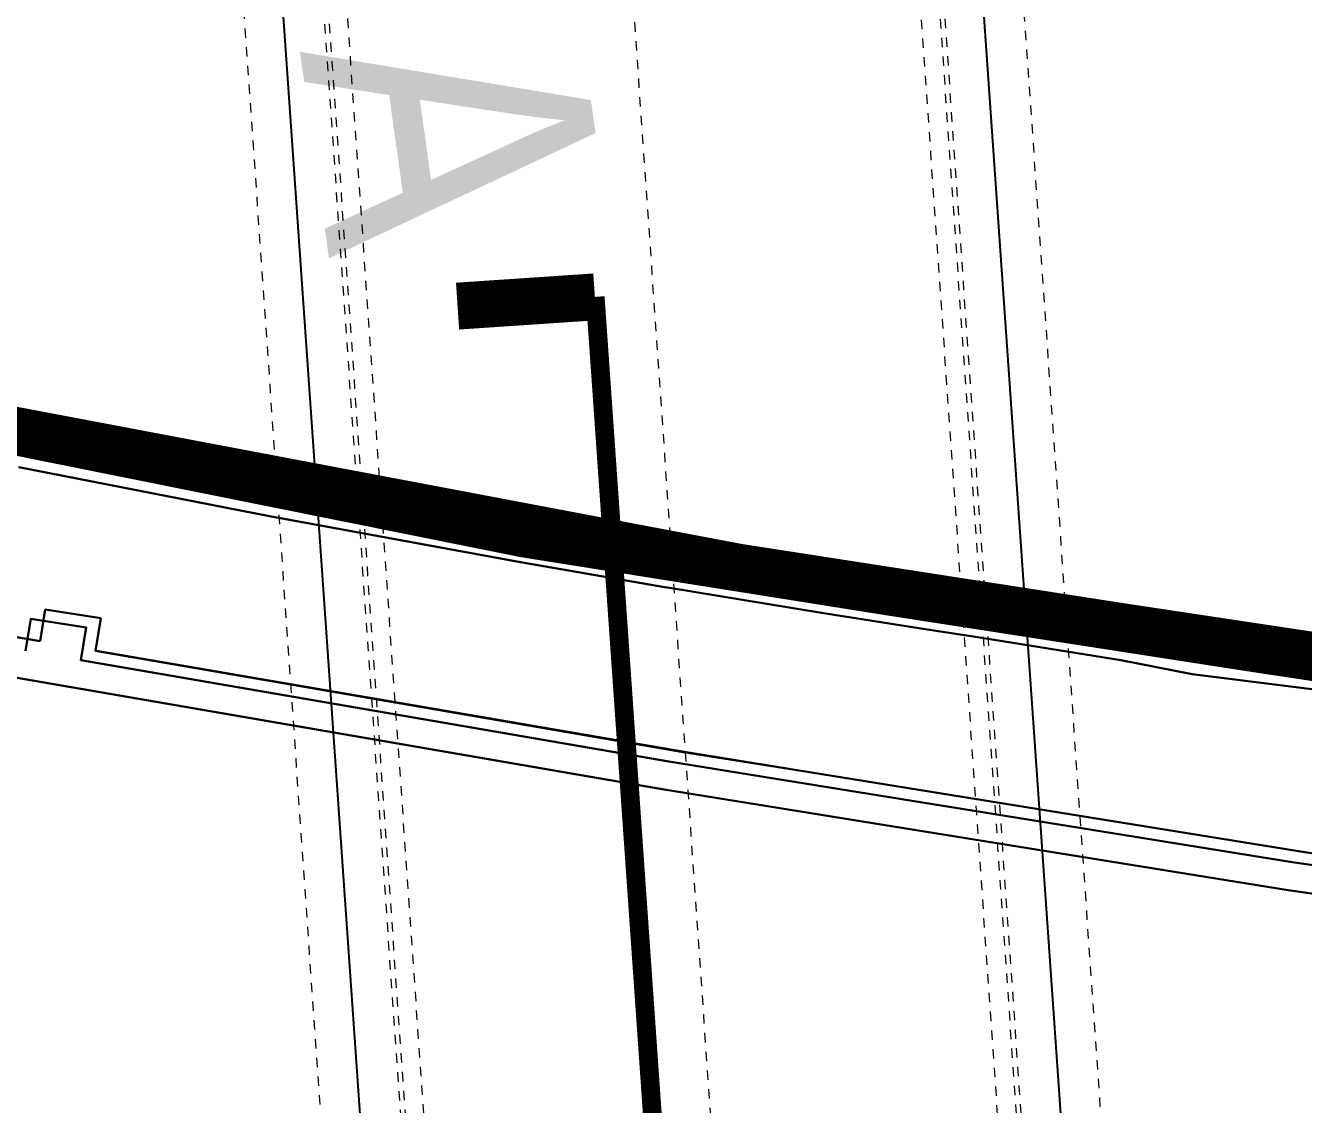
# Model space of a CAD drawing. Header units: millimetres. Extents: x 50357 to 985146, y 723188 to 1803594.
# Drawn here: x 832091.72 to 832105.35, y 820150.53 to 820162.03 of the extents above; entities that cross this region are included whole.
import ezdxf
from ezdxf.xclip import XClip

# ---------------------------------------------------------------- set-up
doc = ezdxf.new("R2010")
doc.units = ezdxf.units.MM
doc.header["$LTSCALE"] = 3
doc.header["$MEASUREMENT"] = 0
for name, pattern in [('DASHED', [19.049999999999997, 12.7, -6.349999999999999]), ('DASHED2', [0.375, 0.25, -0.125]), ('Grid Line', [22.225, 12.7, -3.175, 3.175, -3.175]), ('x-baseplan$0$DGN Style 2', [1.947273044689957e-06, 0, -1.947273044689957e-06])]:
    doc.linetypes.add(name, pattern=pattern)
doc.layers.get('Defpoints').update_dxf_attribs({"color": 32})
for name, color, linetype in [('-Section line', 7, 'Continuous'), ('00_Xref', 7, 'Continuous'), ('3A35X-MAGP-P-LD-00-0$0$LWK-STEPS', 1, 'Continuous'), ('_ANCILIARY HATCH', 252, 'Continuous'), ('_PARCEL BOUNDARY', 10, 'DASHED'), ('LWK-STEPS', 8, 'Continuous'), ('UAJ-00XREF', 7, 'Continuous')]:
    doc.layers.add(name, color=color, linetype=linetype)
doc.layers.add('3A35X-MAGP-P-LD-00-0$0$LWK-GA_PLANTERWALL', color=7, linetype='Continuous', lineweight=30)
doc.layers.add('LWK-GA_PLANTERWALL', color=8, linetype='Continuous', lineweight=30)
for name, color, linetype, lineweight, true_color in [('A-FLOR', 7, 'Continuous', 5, 0x6e6e6e), ('A-FLOR-HRAL', 7, 'Continuous', 13, 0x6e6e6e), ('A-MASS', 7, 'Continuous', 13, 0x6e6e6e), ('ADS280__', 7, 'Continuous', 13, 0x6e6e6e), ('ADS280_BSteel', 7, 'Continuous', 13, 0x6e6e6e)]:
    doc.layers.add(name, color=color, linetype=linetype, lineweight=lineweight, true_color=true_color)
doc.layers.add('x-baseplan$0$AR-ROAD_AR_BS_MI_', color=7, linetype='Continuous', true_color=0x6d6d6d)
doc.styles.add('Style-Arial', font='arial.ttf', dxfattribs={"width": 0.8, "height": 5})

# ---------------------------------------------------------------- blocks, each defined once
blk = doc.blocks.new('x-baseplan')
blk.add_lwpolyline([(834550.5504977031, 818213.8099201302), (834557.1707061984, 818119.1057708476), (834549.7388409991, 818118.5862529866), (834547.9798026364, 818143.7498459143), (834547.5807763856, 818143.7219523429), (834547.5406793719, 818144.2955526419), (834539.964348251, 818143.7659435372), (834540.0207351408, 818142.9597400684), (834532.4540713743, 818142.4508974658), (834523.9730675832, 818144.3196118136), (834526.2541944442, 818154.672315307), (834539.4111505304, 818151.6754048063), (834539.645705567, 818148.3218046228), (834547.2222045134, 818148.8514349199), (834547.1832929897, 818149.4080764136), (834547.5823192402, 818149.4359699852), (834542.9962396064, 818215.0412708663), (834543.2206925141, 818215.0569610451), (834550.3260447974, 818213.7942299456), (834550.5504977031, 818213.8099201302)])
at = {"layer": 'x-baseplan$0$AR-ROAD_AR_BS_MI_', "linetype": 'x-baseplan$0$DGN Style 2'}
blk.add_open_spline([(834538.5353351855, 818171.3457798156), (834540.5616679885, 818170.8971108199), (834542.4878360233, 818170.4901883599), (834544.4087563462, 818170.0514991415), (834548.9121137115, 818169.4012822962), (834553.7787054454, 818168.6068074562), (834558.6406166516, 818167.7761378217), (834562.3239959588, 818167.3062380162), (834564.620119073, 818166.9670633521), (834567.2933318203, 818166.6535367427), (834569.140493877, 818166.468484878), (834571.0762212146, 818166.280148185), (834572.6417392986, 818166.1191168978), (834572.7298146819, 818166.1100480758)], degree=3, knots=[0, 0, 0, 0, 0.08590832829344026, 0.1763366560846635, 0.1763366560846635, 0.4933054601941521, 0.6179966517881539, 0.6179966517881539, 0.8258153046860638, 0.8258153046860638, 0.8590667165690865, 0.9920710943495277, 1, 1, 1, 1], dxfattribs=at)
blk = doc.blocks.new('A')
at = {"layer": 'A-FLOR', "color": 8, "linetype": 'DASHED2', "ltscale": 5}
blk.add_line((834551229.646746, 818150677.1462098), (834549771.0787934, 818171542.4161196), dxfattribs=at)
at = {"layer": 'A-FLOR-HRAL', "color": 8, "linetype": 'DASHED2', "ltscale": 5}
for p, q in [((834553013.5415897, 818171761.906924), (834555085.8838134, 818142116.4044524)), ((834553063.4198711, 818171765.3936205), (834555139.2487912, 818142070.0128676)), ((834546479.7565291, 818171305.171185), (834548555.5617746, 818141609.7887771)), ((834546529.6348132, 818171308.6578417), (834548601.953402, 818141663.1537179))]:
    blk.add_line(p, q, dxfattribs=at)
at = {"layer": 'ADS280__', "color": 8, "linetype": 'DASHED2', "ltscale": 5}
for p, q in [((834552812.3504276, 818171755.0134816), (834554726.5467825, 818144371.8370347)), ((834548309.1589799, 818148719.821696), (834546728.6331798, 818171329.7366915))]:
    blk.add_line(p, q, dxfattribs=at)
at = {"layer": 'ADS280_BSteel', "color": 8, "linetype": 'DASHED2', "ltscale": 5}
for p, q in [((834555437.7356917, 818149991.0399492), (834553910.435755, 818171839.5423489)), ((834545630.6410552, 818171260.750737), (834547021.5586225, 818151363.2407079))]:
    blk.add_line(p, q, dxfattribs=at)
blk = doc.blocks.new('QA')
at = {"layer": '3A35X-MAGP-P-LD-00-0$0$LWK-GA_PLANTERWALL'}
for points, elevation in [([(4763.792461633682, 10999.3364315033), (6405.598400712013, 10597.29688549042)], -2.608259971254023e-05), ([(6405.600142121315, 10597.30433964729), (6483.68251657486, 10931.51017725468), (7067.552550435066, 10797.12956893444), (6988.102733254433, 10454.65531527996)], -2.608259971251248e-05), ([(6988.102733016014, 10454.65531527996), (13164.36373889446, 8942.23468708992), (14270.91459512711, 8683.817579507828)], -2.608259971252636e-05), ([(6994.526643037796, 10454.65531516075), (13170.78764891624, 8942.23468708992), (14277.33850502968, 8683.817579507828)], -2.608259971252636e-05), ([(14270.91459512711, 8683.817579627037), (19720.98352277279, 7411.041874051094), (20994.1897213459, 7138.642080307007)], -2.608259971252636e-05)]:
    blk.add_lwpolyline(points, dxfattribs=dict(at, elevation=elevation))
at = {"layer": '3A35X-MAGP-P-LD-00-0$0$LWK-STEPS', "ltscale": 0.5, "elevation": 0.1231099302305398}
for points in [[(23082.82565283775, 8644.285023927689), (18796.81642127037, 9486.747096657753), (18048.61876308918, 9685.475806713104), (16518.46362137794, 10040.92240953445), (15990.52634596825, 10161.54944884777), (14898.00715339184, 10411.12853264809), (13278.9002058506, 10794.55288231373), (13268.70142757893, 10797.05038690567), (11735.7705835104, 11172.43869769573), (9098.183109283447, 11846.73792397976), (6469.53106546402, 12554.83005547523), (5514.419422984123, 12822.17994177341)], [(23089.24956274033, 8644.285024046898), (18803.24033129215, 9486.747096657753), (18055.04267311096, 9685.475806593895), (16524.88753128052, 10040.92240953445), (15996.95025587082, 10161.54944884777), (14904.43106329441, 10411.1285327673), (13285.32411575317, 10794.55288219452), (13275.12533760071, 10797.05038690567), (11742.19449353218, 11172.43869769573), (9104.60701918602, 11846.73792409897), (6475.954975366592, 12554.83005559444), (5520.843333005905, 12822.17994165421)]]:
    blk.add_lwpolyline(points, dxfattribs=at)
blk = doc.blocks.new('3A35X-MAGP-P-LD-00-0')
at = {"layer": 'LWK-GA_PLANTERWALL', "elevation": -0.1231430870875212}
for points in [[(834541881.36901, 818160227.783419), (834550409.6103704, 818158760.7227849), (834557061.3999975, 818157689.7999989), (834562489.1999978, 818156919.4999986)], [(834543601.1554214, 818160236.3534298), (834543655.7409947, 818160575.1908749), (834544247.5608983, 818160481.8551044), (834544192.1878306, 818160134.6740117)], [(834544192.1878304, 818160134.6740117), (834550458.8844663, 818159056.6529342), (834551580.7626619, 818158876.0331324)], [(834551580.762662, 818158876.0331326), (834557106.3229746, 818157986.4306682), (834558395.4258873, 818157803.4843596)]]:
    blk.add_lwpolyline(points, dxfattribs=at)
at = {"layer": 'LWK-GA_PLANTERWALL'}
blk.add_polyline3d([(834560373.9769043, 818159451.1179966, 0), (834556039.6512588, 818159992.6331638, 0), (834555279.4163277, 818160138.7005647, 0), (834553728.198565, 818160386.5725021, 0), (834553193.1343846, 818160470.0888023, 0), (834552085.8700329, 818160642.8706317, 0), (834550443.965929, 818160912.4489186, 0), (834550433.6178111, 818160914.2291049, 0), (834548878.2404177, 818161181.8006289, 0), (834546200.0505034, 818161670.5192744, 0), (834543528.4176304, 818162193.5716865, 0)], dxfattribs=at)
at = {"layer": 'LWK-STEPS', "ltscale": 0.5}
for points, elevation in [([(834560411.1686915, 818159748.803688), (834556086.6000484, 818160289.0998504), (834555331.4001422, 818160434.199849), (834553775.0000876, 818160682.8998743), (834553239.4001428, 818160766.4998001), (834552133.3000647, 818160939.099952), (834550493.7001516, 818161208.2999221), (834550484.4796706, 818161209.8861209), (834548930.6001773, 818161477.1999613), (834546255.8001496, 818161965.3000174), (834543587.5001274, 818162487.6999236)], -7.074257268880086e-06), ([(834560373.9769043, 818159451.1179966), (834556039.6512588, 818159992.6331638), (834555279.4163277, 818160138.7005647), (834553728.198565, 818160386.5725021), (834553193.1343846, 818160470.0888023), (834552085.8700329, 818160642.8706317), (834550443.965929, 818160912.4489186), (834550433.6178111, 818160914.2291049), (834548878.2404177, 818161181.8006289), (834546200.0505034, 818161670.5192744), (834543528.4176304, 818162193.5716865)], -7.074257268883126e-06)]:
    blk.add_lwpolyline(points, dxfattribs=dict(at, elevation=elevation))
at = {"color": 9, "rotation": 4.018631480163328}
blk.add_blockref('QA', (834538109.879394, 818149316.2728351), dxfattribs=at)
at = {"layer": 'A-MASS', "color": 8, "lineweight": -3}
blk.add_blockref('A', (0, 0), dxfattribs=at)
blk = doc.blocks.new('PARCEL BOUNDARY')
at = {"layer": '_PARCEL BOUNDARY', "ltscale": 0.2, "const_width": 400.0000000000001}
blk.add_lwpolyline([(834438280.0000008, 817554903.4055537), (834459677.0000012, 817560069.4055537, -0.2423535221658887), (834444628.000001, 817513801.4055538), (834495220.0000011, 817517337.4055536), (834492444.0000011, 817557035.4055538), (834498761.000001, 817565962.4055539, 0.1039453279034611), (834533697.000001, 817549820.4055539, 0.02814852517119689), (834560518.000001, 817544745.4055538), (834570883.0000007, 817541589.4055538, 0.01218113012605105), (834580152.0000011, 817539059.4055537, 0.01181689527257956), (834589680.000001, 817538655.4055537, 0.01895900769302935), (834627610.000001, 817539489.4055537), (834630540.0000008, 817540418.4055538), (834634554.0000008, 817540697.405676), (834637584.000001, 817540183.4055537, 0.004978743369814412), (834647569.000001, 817541071.4055537), (834660846.0111095, 817542394.4067744, -0.02316027545200003)], format="xyb", dxfattribs=at)

msp = doc.modelspace()

# ---------------------------------------------------------------- hatches: boundary and pattern name
at = {"layer": '_ANCILIARY HATCH'}
h = msp.add_hatch(dxfattribs=at)
h.set_pattern_fill('CORK', color=0, scale=6, angle=180)
h.set_pattern_definition([(93.99890854520767, (834525.5251607728, 818208.8836703451), (-0.7481740341775198, -0.05230310299146107), []), (228.9989085452076, (834525.8730962385, 818209.2839089136), (1.60095427165151, -1.391741860036731), [1.060660176, -1.060660176]), (228.9989085452076, (834525.8600204627, 818209.4709524222), (1.60095427165151, -1.391741860036731), [1.060660176, -1.060660176]), (228.9989085452076, (834525.846944687, 818209.6579959308), (1.60095427165151, -1.391741860036731), [1.060660176, -1.060660176])])
edge = h.paths.add_edge_path()
edge.add_line((832090.7848697667, 820101.5342266457), (832088.293846487, 820137.1793351958))
edge.add_line((832088.293846487, 820137.1793351958), (832088.3845955041, 820137.1775713307))
edge.add_line((832088.3845955041, 820137.1775713307), (832088.464271132, 820137.1981911568))
edge.add_line((832088.464271132, 820137.1981911568), (832089.4199748622, 820137.2353231501))
edge.add_line((832089.4199748622, 820137.2353231501), (832091.4530080078, 820124.9428336275))
edge.add_line((832091.4530080078, 820124.9428336275), (832093.2030754259, 820099.8986271324))
edge.add_line((832093.2030754259, 820099.8986271324), (832079.9618908204, 820098.9729658817))
edge.add_line((832079.9618908204, 820098.9729658817), (832069.1867213828, 820097.066891518))
edge.add_line((832069.1867213828, 820097.066891518), (832044.1176939635, 820095.3143725428))
edge.add_line((832044.1176939635, 820095.3143725428), (832041.8611918542, 820127.592661136))
edge.add_line((832041.8611918542, 820127.592661136), (832043.2576887705, 820127.6916470112))
edge.add_line((832043.2576887705, 820127.6916470112), (832040.4944583756, 820167.2184649891))
edge.add_line((832040.4944583756, 820167.2184649891), (832042.8384718602, 820170.5308305786))
edge.add_arc((832106.7788067485, 820262.9721285669), 112.3999999972725, 235.3289398518192, 253.5507733503577)
edge.add_line((832074.9509974057, 820155.1725434479), (832074.0531287874, 820151.0931246701))
edge.add_arc((832110.9995032508, 820270.7046074328), 125.187624766539, 237.56451998729858, 252.8347864850056, ccw=False)
edge.add_line((832043.855178744, 820165.0467583103), (832048.6509230755, 820098.5887372029))
edge.add_line((832048.6509230755, 820098.5887372029), (832090.7848697667, 820101.5342266457))

# ---------------------------------------------------------------- linework, layer by layer
at = {"linetype": 'DASHED', "ltscale": 3, "const_width": 0.5}
msp.add_lwpolyline([(832108.630522421, 820154.8125691277), (832097.0484489365, 820156.6081357774), (832093.0727134005, 820157.414791199), (832087.0644233276, 820158.614294555), (832090.6186201812, 820107.7967336029)], dxfattribs=at)
msp.add_lwpolyline([(832088.561605773, 820137.2229668933), (832090.6186201812, 820107.7967336029), (832113.2794207144, 820109.3808165112), (832110.1330350414, 820154.3908458196), (832108.630522421, 820154.8125691277, -0.002950514557589915), (832097.0484489365, 820156.6081357774), (832087.0644233285, 820158.6142945548)], format="xyb", dxfattribs=at)

# ---------------------------------------------------------------- block references
at = {"layer": '00_Xref'}
ref = msp.add_blockref('x-baseplan', (-2451.882280563586, 1995.130757833831), dxfattribs=at)
XClip(ref).set_block_clipping_path([(834202.5721001658, 818417.7772892595), (834906.8000387838, 818467.0082229956), (834956.1800785905, 817760.6473843332), (834251.9521399725, 817711.4164505971)])

# ---------------------------------------------------------------- next in the draw order: block references
at = {"layer": 'UAJ-00XREF', "ltscale": 0.5, "xscale": 0.0009999999999999998, "yscale": 0.0009999999999999998, "zscale": 0.0009999999999999998, "rotation": 359.9752874263863}
msp.add_blockref('3A35X-MAGP-P-LD-00-0', (-2804.685424406012, 2355.157024140935, -0.0001231534318925437), dxfattribs=at)

# ---------------------------------------------------------------- next in the draw order: linework, layer by layer
at = {"layer": '-Section line', "ltscale": 2, "const_width": 0.5, "flags": 128}
msp.add_lwpolyline([(832096.3291194427, 820159.0383487126), (832097.7928229261, 820159.1368625542)], dxfattribs=at)
at = {"layer": '-Section line', "linetype": 'Grid Line', "ltscale": 2, "const_width": 0.2, "flags": 128}
msp.add_lwpolyline([(832097.7963481621, 820159.1371021686), (832101.3883094883, 820107.7529740252)], dxfattribs=at)
at = {"layer": 'Defpoints', "ltscale": 100, "const_width": 0.15, "elevation": 988.9997536789876, "flags": 128}
msp.add_lwpolyline([(832057.9336504112, 819898.3718901292), (832041.934833103, 820127.3447874053), (832043.5057416032, 820127.4545385665), (832040.7284042096, 820167.1507632147), (832047.0462212194, 820176.0782179337, 0.1039453279364779), (832081.9819137207, 820159.9355524136, 0.0281485251874361), (832108.802817033, 820154.8600414854), (832119.1677569172, 820151.7038440342, 0.01218113012787053), (832128.4367087105, 820149.1736674644, 0.0118168953345502), (832137.9647010118, 820148.7694859599, 0.01895900772234266), (832175.8947168958, 820149.6027634045), (832178.8247345922, 820150.5317075902), (832181.592251265, 820150.724015639), (832185.0967781888, 820100.6524421431), (832191.0821360152, 820101.0713594288), (832194.5731133949, 820051.1933775438), (832188.5871573825, 820050.7744183908), (832191.6801625458, 820006.5825263582)], format="xyb", dxfattribs=at)

# ---------------------------------------------------------------- next in the draw order: block references
at = {"xscale": 0.001, "yscale": 0.001, "zscale": 0.001, "rotation": 359.998908534026}
msp.add_blockref('PARCEL BOUNDARY', (-2467.288993175192, 2626.012890841375, -0.0001231605061498126), dxfattribs=at)

# ---------------------------------------------------------------- next in the draw order: texts
at = {"layer": '-Section line', "linetype": 'Continuous', "lineweight": 13, "insert": (832097.9297785161, 820159.9591230681), "char_height": 3, "width": 2.349669971288268, "attachment_point": 3, "rotation": 277.9978170711458, "style": 'Style-Arial'}
msp.add_mtext('A', dxfattribs=at)

doc.saveas('drawing.dxf')
